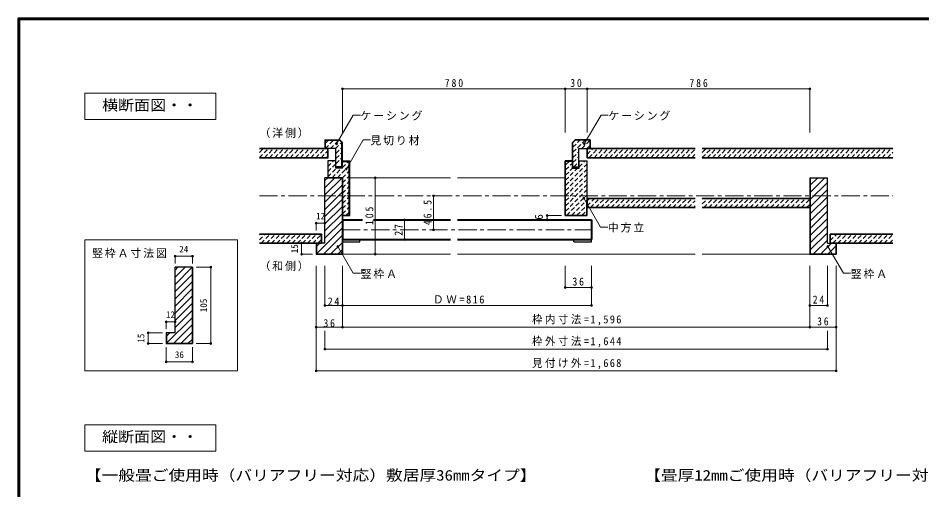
# Model space of a CAD drawing. Units: millimetres at full size, sheet at 1:5; some dimension numbers follow another scale. Extents: x -981 to 969, y -733 to 681.
# Drawn here: x -981 to 261, y 33 to 681 of the extents above; entities that cross this region are included whole.
import ezdxf
from ezdxf.enums import TextEntityAlignment as Align

# ---------------------------------------------------------------- set-up
doc = ezdxf.new("R2010")
doc.units = ezdxf.units.MM
doc.header["$LTSCALE"] = 5
doc.header["$PDMODE"] = 32
doc.header["$PDSIZE"] = 2.5
doc.linetypes.add('CHAIN1', pattern=[8, 5, -1, 1, -1])
doc.linetypes.add('DASHED1', pattern=[1.8, 1.2, -0.6])
for name, color, linetype, lineweight in [('0-1_通り芯', 4, 'CHAIN1', 9), ('0-3_仕上げ', 7, 'Continuous', 18), ('0-4_枠', 3, 'Continuous', 25), ('0-5_ケーシング', 3, 'Continuous', 25), ('0-6_扉', 6, 'Continuous', 40), ('0-A_文字', 7, 'Continuous', 18), ('0-B_寸法', 7, 'Continuous', 9), ('0-C_ハッチ', 4, 'DASHED1', 9), ('F-0_補助線', 6, 'Continuous', 40)]:
    doc.layers.add(name, color=color, linetype=linetype, lineweight=lineweight)
doc.styles.add('ＭＳ ゴシック', font='')
doc.styles.get('ＭＳ ゴシック').set_extended_font_data('MS Gothic')

msp = doc.modelspace()

# ---------------------------------------------------------------- linework, layer by layer
at = {"layer": '0-1_通り芯'}
msp.add_line((-649.697, 436.413), (220.65, 436.413), dxfattribs=at)
at = {"layer": '0-3_仕上げ', "color": 2, "lineweight": 35}
for p, q in [((-555.497, 501.413), (-649.697, 501.413)), ((-555.727, 501.413), (-555.727, 488.913)), ((-199.493, 501.413), (-199.493, 488.913)), ((-51.187, 501.413), (-199.493, 501.413)), ((220.65, 501.413), (-41.187, 501.413)), ((-555.497, 488.913), (-649.697, 488.913)), ((-51.187, 488.913), (-199.524, 488.913)), ((220.65, 488.913), (-41.187, 488.913)), ((-199.524, 432.913), (-199.524, 420.413)), ((-51.187, 432.913), (-199.524, 432.913)), ((106.65, 432.913), (-41.187, 432.913)), ((-51.187, 420.413), (-199.524, 420.413)), ((106.65, 420.413), (-41.187, 420.413)), ((-649.697, 383.913), (-564.42, 383.913)), ((-564.42, 383.913), (-564.42, 371.413)), ((134.536, 383.913), (134.536, 371.413)), ((220.65, 383.913), (134.536, 383.913)), ((-649.697, 371.413), (-564.42, 371.413)), ((220.65, 371.413), (134.536, 371.413))]:
    msp.add_line(p, q, dxfattribs=at)
at = {"layer": '0-4_枠'}
for p, q in [((-535.697, 484.413), (-525.697, 484.413)), ((-535.697, 474.413), (-535.697, 484.413)), ((-525.697, 409.413), (-525.697, 484.413)), ((-219.524, 484.413), (-229.524, 484.413)), ((-229.524, 409.413), (-229.524, 484.413)), ((-219.524, 474.413), (-219.524, 484.413)), ((-210.524, 484.413), (-199.524, 484.413)), ((-199.524, 409.413), (-199.524, 484.413)), ((-535.697, 483.913), (-526.197, 483.913)), ((-526.197, 409.913), (-526.197, 483.913)), ((-219.524, 483.913), (-229.024, 483.913)), ((-229.024, 409.913), (-229.024, 483.913)), ((-535.697, 461.413), (-559.697, 461.413)), ((-559.697, 371.413), (-559.697, 461.413)), ((-555.697, 461.413), (-535.697, 461.413)), ((-536.197, 461.413), (-536.197, 356.913)), ((-535.697, 461.413), (-535.697, 356.413)), ((106.65, 461.413), (106.65, 356.413)), ((106.65, 461.413), (130.65, 461.413)), ((107.15, 461.413), (107.15, 356.913)), ((130.65, 371.413), (130.65, 461.413)), ((-200.024, 409.413), (-200.024, 429.413)), ((-535.697, 409.913), (-526.197, 409.913)), ((-229.024, 409.913), (-199.524, 409.913)), ((-535.697, 409.413), (-525.697, 409.413)), ((-229.524, 409.413), (-199.524, 409.413)), ((-559.697, 371.413), (-571.697, 371.413)), ((-571.697, 371.413), (-571.697, 356.413)), ((-571.197, 371.413), (-571.197, 356.913)), ((130.65, 371.413), (142.65, 371.413)), ((142.15, 371.413), (142.15, 356.913)), ((142.65, 371.413), (142.65, 356.413)), ((-571.697, 356.413), (-535.697, 356.413)), ((-571.197, 356.913), (-536.197, 356.913)), ((106.65, 356.413), (142.65, 356.413)), ((107.15, 356.913), (142.15, 356.913)), ((-741.697, 338.485), (-765.697, 338.485)), ((-765.697, 248.486), (-765.697, 338.485)), ((-742.197, 338.485), (-742.197, 233.985)), ((-741.697, 338.485), (-741.697, 233.485)), ((-777.197, 248.486), (-777.197, 233.985)), ((-777.697, 233.485), (-741.697, 233.485)), ((-777.197, 233.985), (-742.197, 233.985))]:
    msp.add_line(p, q, dxfattribs=at)
at = {"layer": '0-4_枠', "color": 4, "lineweight": 9}
for p, q in [((-387.36, 461.413), (-525.697, 461.413)), ((-229.524, 461.413), (-377.36, 461.413)), ((-387.36, 356.413), (-535.697, 356.413)), ((-51.187, 356.413), (-377.36, 356.413)), ((-41.187, 356.413), (106.65, 356.413))]:
    msp.add_line(p, q, dxfattribs=at)
at = {"layer": '0-4_枠'}
for points in [[(-535.697, 474.413), (-544.697, 474.413), (-544.697, 484.413), (-555.697, 484.413), (-555.697, 461.413)], [(-219.524, 474.413), (-210.524, 474.413), (-210.524, 484.413)], [(-765.697, 248.486), (-777.697, 248.486), (-777.697, 233.485)]]:
    msp.add_lwpolyline(points, dxfattribs=at)
at = {"layer": '0-5_ケーシング'}
for p, q in [((-559.797, 513.413), (-559.797, 501.413)), ((-559.797, 513.413), (-539.332, 513.413)), ((-559.297, 512.913), (-559.297, 501.413)), ((-559.297, 512.913), (-539.539, 512.913)), ((-536.297, 509.67), (-539.539, 512.913)), ((-535.797, 509.877), (-539.332, 513.413)), ((-536.297, 476.413), (-536.297, 509.67)), ((-535.797, 476.413), (-535.797, 509.877)), ((-219.424, 509.877), (-215.888, 513.413)), ((-219.424, 476.413), (-219.424, 509.877)), ((-218.924, 509.67), (-215.681, 512.913)), ((-218.924, 476.413), (-218.924, 509.67)), ((-195.424, 513.413), (-215.888, 513.413)), ((-195.924, 512.913), (-215.681, 512.913)), ((-195.924, 512.913), (-195.924, 501.413)), ((-195.424, 513.413), (-195.424, 501.413)), ((-535.797, 476.413), (-544.597, 476.413)), ((-219.424, 476.413), (-210.624, 476.413))]:
    msp.add_line(p, q, dxfattribs=at)
for points in [[(-544.597, 476.413), (-544.597, 501.413), (-559.797, 501.413)], [(-210.624, 476.413), (-210.624, 501.413), (-195.424, 501.413)]]:
    msp.add_lwpolyline(points, dxfattribs=at)
at = {"layer": '0-6_扉'}
for p, q in [((-535.697, 403.413), (-535.697, 376.413)), ((-535.697, 403.413), (-507.926, 403.413)), ((-493.085, 403.413), (-387.36, 403.413)), ((-377.36, 403.413), (-193.524, 403.413)), ((-193.524, 403.413), (-193.524, 376.413)), ((-535.697, 376.413), (-387.36, 376.413)), ((-377.36, 376.413), (-193.524, 376.413))]:
    msp.add_line(p, q, dxfattribs=at)
at = {"layer": '0-6_扉', "color": 3, "lineweight": 25}
for p, q in [((-535.697, 373.413), (-535.697, 376.413)), ((-535.697, 373.413), (-511.697, 373.413)), ((-511.697, 373.413), (-511.697, 376.413)), ((-217.524, 373.413), (-217.524, 376.413)), ((-217.524, 373.413), (-193.524, 373.413)), ((-193.524, 373.413), (-193.524, 376.413))]:
    msp.add_line(p, q, dxfattribs=at)
at = {"layer": '0-A_文字'}
for p, q in [((-204.037, 433.401), (-181.057, 393.599)), ((-181.057, 393.599), (-171.057, 393.599)), ((-889.697, 375.985), (-889.697, 195.985)), ((131.336, 367.046), (152.664, 330.105)), ((152.664, 330.105), (162.664, 330.105))]:
    msp.add_line(p, q, dxfattribs=at)
at = {"layer": '0-A_文字', "color": 4, "lineweight": 9}
for p, q in [((-559.697, 225.985), (-559.697, 250.985)), ((130.65, 225.985), (130.65, 250.985)), ((-559.697, 225.985), (130.65, 225.985))]:
    msp.add_line(p, q, dxfattribs=at)
at = {"layer": '0-A_文字'}
for points in [[(-889.697, 577.413), (-889.697, 541.413), (-709.697, 541.413), (-709.697, 577.413)], [(-889.697, 121.913), (-889.697, 85.913), (-709.697, 85.913), (-709.697, 121.913)]]:
    msp.add_lwpolyline(points, close=True, dxfattribs=at)
for points in [[(-543.875, 507.747), (-520.895, 547.549), (-510.895, 547.549)], [(-203.286, 507.747), (-180.306, 547.549), (-170.306, 547.549)], [(-530.312, 473.533), (-507.332, 513.335), (-497.332, 513.335)], [(-889.697, 195.985), (-679.697, 195.985), (-679.697, 375.985), (-889.697, 375.985)], [(-542.09, 367.046), (-520.763, 330.105), (-510.763, 330.105)]]:
    msp.add_lwpolyline(points, dxfattribs=at)
for p in [(-543.875, 507.747), (-203.286, 507.747), (-530.312, 473.533), (-204.037, 433.401), (-542.09, 367.046), (131.336, 367.046), (-559.697, 225.985), (130.65, 225.985)]:
    msp.add_point(p, dxfattribs=at)
at = {"layer": '0-B_寸法', "color": 4}
for p, q in [((-535.697, 583.413), (-229.524, 583.413)), ((-535.697, 583.413), (-535.697, 523.413)), ((-229.524, 583.413), (-229.524, 523.413)), ((-229.524, 583.413), (-199.524, 583.413)), ((-199.524, 583.413), (-199.524, 523.413)), ((-199.524, 583.413), (106.65, 583.413)), ((106.65, 583.413), (106.65, 523.413)), ((-490.585, 461.413), (-513.26, 461.413)), ((-490.585, 461.413), (-490.585, 356.413)), ((-410.585, 389.913), (-410.585, 436.413)), ((-571.697, 398.913), (-559.697, 398.913)), ((-571.697, 398.913), (-571.697, 388.913)), ((-559.697, 398.913), (-559.697, 388.913)), ((-450.585, 403.413), (-450.585, 376.413)), ((-254.524, 403.413), (-254.524, 409.413)), ((-254.524, 409.413), (-234.524, 409.413)), ((-254.524, 403.413), (-234.524, 403.413)), ((-591.697, 356.413), (-591.697, 371.413)), ((-591.697, 371.413), (-576.697, 371.413)), ((-765.697, 353.485), (-741.697, 353.485)), ((-765.697, 353.485), (-765.697, 343.485)), ((-741.697, 353.485), (-741.697, 343.485)), ((-591.697, 356.413), (-576.697, 356.413)), ((-490.585, 356.413), (-535.697, 356.413)), ((-716.697, 338.485), (-736.697, 338.485)), ((-716.697, 338.485), (-716.697, 233.485)), ((-571.697, 340.58), (-571.697, 195.985)), ((-559.697, 340.58), (-559.697, 285.985)), ((-535.697, 340.58), (-535.697, 255.985)), ((-229.524, 310.58), (-229.524, 340.58)), ((-193.524, 340.58), (-193.524, 285.985)), ((106.65, 340.58), (106.65, 255.985)), ((130.65, 340.58), (130.65, 285.985)), ((142.65, 340.58), (142.65, 195.985)), ((-229.524, 310.58), (-193.524, 310.58)), ((-559.697, 285.985), (-193.524, 285.985)), ((130.65, 285.985), (106.65, 285.985)), ((-777.697, 263.486), (-765.697, 263.486)), ((-777.697, 263.486), (-777.697, 253.486)), ((-765.697, 263.486), (-765.697, 253.486)), ((-802.697, 248.486), (-802.697, 233.485)), ((-802.697, 248.486), (-782.697, 248.486)), ((-571.697, 255.985), (142.65, 255.985)), ((-802.697, 233.485), (-782.697, 233.485)), ((-777.697, 208.485), (-777.697, 228.485)), ((-741.697, 208.485), (-741.697, 228.485)), ((-716.697, 233.485), (-736.697, 233.485)), ((-777.697, 208.485), (-741.697, 208.485)), ((-571.697, 195.985), (142.65, 195.985))]:
    msp.add_line(p, q, dxfattribs=at)
at = {"layer": '0-B_寸法', "color": 4, "linetype": 'CHAIN1'}
msp.add_line((-536.197, 389.913), (-193.524, 389.913), dxfattribs=at)
at = {"layer": '0-B_寸法'}
for p in [(-535.697, 583.413), (-229.524, 583.413), (-199.524, 583.413), (106.65, 583.413), (-490.585, 461.413), (-410.585, 436.413), (-254.524, 409.413), (-571.697, 398.913), (-559.697, 398.913), (-450.585, 403.413), (-254.524, 403.413), (-410.585, 389.913), (-591.697, 371.413), (-450.585, 376.413), (-765.697, 353.485), (-741.697, 353.485), (-591.697, 356.413), (-490.585, 356.413), (-716.697, 338.485), (-229.524, 310.58), (-193.524, 310.58), (-559.697, 285.985), (-535.697, 285.985), (-193.524, 285.985), (106.65, 285.985), (130.65, 285.985), (-777.697, 263.486), (-765.697, 263.486), (-802.697, 248.486), (-571.697, 255.985), (-535.697, 255.985), (106.65, 255.985), (142.65, 255.985), (-802.697, 233.485), (-716.697, 233.485), (-777.697, 208.485), (-741.697, 208.485), (-571.697, 195.985), (142.65, 195.985)]:
    msp.add_point(p, dxfattribs=at)
at = {"layer": '0-C_ハッチ'}
for p, q in [((-559.297, 508.434), (-554.818, 512.913)), ((-559.247, 501.413), (-547.747, 512.913)), ((-552.176, 501.413), (-540.676, 512.913)), ((-545.105, 501.413), (-536.572, 509.946)), ((-218.924, 496.325), (-202.336, 512.913)), ((-218.924, 503.396), (-209.407, 512.913)), ((-206.765, 501.413), (-195.924, 512.254)), ((-649.697, 489.161), (-637.445, 501.413)), ((-649.697, 496.232), (-644.517, 501.413)), ((-642.874, 488.913), (-630.374, 501.413)), ((-635.803, 488.913), (-623.303, 501.413)), ((-628.732, 488.913), (-616.232, 501.413)), ((-621.661, 488.913), (-609.161, 501.413)), ((-614.59, 488.913), (-602.09, 501.413)), ((-607.519, 488.913), (-595.019, 501.413)), ((-600.448, 488.913), (-587.948, 501.413)), ((-593.377, 488.913), (-580.877, 501.413)), ((-586.306, 488.913), (-573.806, 501.413)), ((-579.235, 488.913), (-566.735, 501.413)), ((-572.164, 488.913), (-559.664, 501.413)), ((-565.093, 488.913), (-555.727, 498.278)), ((-544.597, 494.85), (-536.297, 503.15)), ((-218.924, 489.254), (-210.624, 497.554)), ((-199.694, 501.413), (-195.924, 505.183)), ((-199.493, 493.471), (-191.552, 501.413)), ((-199.493, 500.542), (-198.623, 501.413)), ((-196.981, 488.913), (-184.481, 501.413)), ((-189.91, 488.913), (-177.41, 501.413)), ((-182.839, 488.913), (-170.339, 501.413)), ((-175.768, 488.913), (-163.268, 501.413)), ((-168.697, 488.913), (-156.197, 501.413)), ((-161.625, 488.913), (-149.125, 501.413)), ((-154.554, 488.913), (-142.054, 501.413)), ((-147.483, 488.913), (-134.983, 501.413)), ((-140.412, 488.913), (-127.912, 501.413)), ((-133.341, 488.913), (-120.841, 501.413)), ((-126.27, 488.913), (-113.77, 501.413)), ((-119.199, 488.913), (-106.699, 501.413)), ((-112.128, 488.913), (-99.628, 501.413)), ((-105.057, 488.913), (-92.557, 501.413)), ((-97.986, 488.913), (-85.486, 501.413)), ((-90.915, 488.913), (-78.415, 501.413)), ((-83.844, 488.913), (-71.344, 501.413)), ((-76.773, 488.913), (-64.273, 501.413)), ((-69.702, 488.913), (-57.202, 501.413)), ((-62.63, 488.913), (-51.187, 500.356)), ((-41.187, 489.143), (-28.917, 501.413)), ((-41.187, 496.214), (-35.988, 501.413)), ((-34.346, 488.913), (-21.846, 501.413)), ((-27.275, 488.913), (-14.775, 501.413)), ((-20.204, 488.913), (-7.704, 501.413)), ((-13.133, 488.913), (-0.633, 501.413)), ((-6.062, 488.913), (6.438, 501.413)), ((1.009, 488.913), (13.509, 501.413)), ((8.08, 488.913), (20.58, 501.413)), ((15.151, 488.913), (27.651, 501.413)), ((22.222, 488.913), (34.722, 501.413)), ((29.293, 488.913), (41.793, 501.413)), ((36.364, 488.913), (48.864, 501.413)), ((43.436, 488.913), (55.935, 501.413)), ((50.507, 488.913), (63.007, 501.413)), ((57.578, 488.913), (70.078, 501.413)), ((64.649, 488.913), (77.149, 501.413)), ((71.72, 488.913), (84.22, 501.413)), ((78.791, 488.913), (91.291, 501.413)), ((85.862, 488.913), (98.362, 501.413)), ((92.933, 488.913), (105.433, 501.413)), ((100.004, 488.913), (112.504, 501.413)), ((107.075, 488.913), (119.575, 501.413)), ((114.146, 488.913), (126.646, 501.413)), ((121.217, 488.913), (133.717, 501.413)), ((128.288, 488.913), (140.788, 501.413)), ((135.359, 488.913), (147.859, 501.413)), ((142.43, 488.913), (154.93, 501.413)), ((149.502, 488.913), (162.002, 501.413)), ((156.573, 488.913), (169.073, 501.413)), ((163.644, 488.913), (176.144, 501.413)), ((170.715, 488.913), (183.215, 501.413)), ((177.786, 488.913), (190.286, 501.413)), ((184.857, 488.913), (197.357, 501.413)), ((191.928, 488.913), (204.428, 501.413)), ((198.999, 488.913), (211.499, 501.413)), ((206.07, 488.913), (218.57, 501.413)), ((-558.022, 488.913), (-555.727, 491.207)), ((-555.697, 476.679), (-547.963, 484.413)), ((-555.697, 483.75), (-555.034, 484.413)), ((-544.597, 487.779), (-536.297, 496.079)), ((-544.597, 480.708), (-536.297, 489.008)), ((-218.924, 482.183), (-210.624, 490.483)), ((-210.524, 476.441), (-202.552, 484.413)), ((-210.524, 483.512), (-209.623, 484.413)), ((-55.559, 488.913), (-51.187, 493.285)), ((213.141, 488.913), (220.65, 496.421)), ((220.212, 488.913), (220.65, 489.35)), ((-555.697, 469.608), (-544.697, 480.608)), ((-555.697, 462.537), (-543.821, 474.413)), ((-549.75, 461.413), (-536.75, 474.413)), ((-542.679, 461.413), (-526.197, 477.895)), ((-535.697, 475.466), (-527.25, 483.913)), ((-535.697, 482.537), (-534.321, 483.913)), ((-229.024, 479.154), (-224.265, 483.913)), ((-229.024, 472.083), (-219.524, 481.583)), ((-229.024, 450.87), (-199.524, 480.37)), ((-229.024, 465.012), (-219.524, 474.512)), ((-229.024, 457.941), (-212.552, 474.413)), ((-229.024, 443.799), (-199.524, 473.299)), ((-217.623, 476.413), (-210.624, 483.412)), ((-535.697, 461.324), (-526.197, 470.824)), ((-535.697, 454.253), (-526.197, 463.753)), ((-229.024, 436.728), (-199.524, 466.228)), ((-535.697, 447.182), (-526.197, 456.682)), ((-535.697, 440.111), (-526.197, 449.611)), ((-229.024, 429.657), (-199.524, 459.157)), ((-229.024, 422.586), (-199.524, 452.086)), ((-535.697, 433.04), (-526.197, 442.54)), ((-535.697, 425.968), (-526.197, 435.468)), ((-229.024, 415.515), (-199.524, 445.015)), ((-227.554, 409.913), (-199.524, 437.944)), ((-535.697, 418.897), (-526.197, 428.397)), ((-220.483, 409.913), (-199.524, 430.873)), ((-213.412, 409.913), (-199.524, 423.801)), ((-199.524, 422.73), (-189.341, 432.913)), ((-199.524, 429.801), (-196.412, 432.913)), ((-194.77, 420.413), (-182.27, 432.913)), ((-187.699, 420.413), (-175.199, 432.913)), ((-180.628, 420.413), (-168.128, 432.913)), ((-173.557, 420.413), (-161.057, 432.913)), ((-166.486, 420.413), (-153.986, 432.913)), ((-159.415, 420.413), (-146.915, 432.913)), ((-152.344, 420.413), (-139.844, 432.913)), ((-145.273, 420.413), (-132.773, 432.913)), ((-138.202, 420.413), (-125.702, 432.913)), ((-131.13, 420.413), (-118.63, 432.913)), ((-124.059, 420.413), (-111.559, 432.913)), ((-116.988, 420.413), (-104.488, 432.913)), ((-109.917, 420.413), (-97.417, 432.913)), ((-102.846, 420.413), (-90.346, 432.913)), ((-95.775, 420.413), (-83.275, 432.913)), ((-88.704, 420.413), (-76.204, 432.913)), ((-81.633, 420.413), (-69.133, 432.913)), ((-74.562, 420.413), (-62.062, 432.913)), ((-67.491, 420.413), (-54.991, 432.913)), ((-60.42, 420.413), (-51.187, 429.646)), ((-53.349, 420.413), (-51.187, 422.575)), ((-41.187, 425.504), (-33.778, 432.913)), ((-41.187, 432.575), (-40.849, 432.913)), ((-39.207, 420.413), (-26.707, 432.913)), ((-32.136, 420.413), (-19.636, 432.913)), ((-25.064, 420.413), (-12.564, 432.913)), ((-17.993, 420.413), (-5.493, 432.913)), ((-10.922, 420.413), (1.578, 432.913)), ((-3.851, 420.413), (8.649, 432.913)), ((3.22, 420.413), (15.72, 432.913)), ((10.291, 420.413), (22.791, 432.913)), ((17.362, 420.413), (29.862, 432.913)), ((24.433, 420.413), (36.933, 432.913)), ((31.504, 420.413), (44.004, 432.913)), ((38.575, 420.413), (51.075, 432.913)), ((45.646, 420.413), (58.146, 432.913)), ((52.717, 420.413), (65.217, 432.913)), ((59.788, 420.413), (72.288, 432.913)), ((66.859, 420.413), (79.359, 432.913)), ((73.931, 420.413), (86.431, 432.913)), ((81.002, 420.413), (93.502, 432.913)), ((88.073, 420.413), (100.573, 432.913)), ((95.144, 420.413), (106.65, 431.919)), ((102.215, 420.413), (106.65, 424.848)), ((-535.697, 411.826), (-526.197, 421.326)), ((-530.539, 409.913), (-526.197, 414.255)), ((-206.341, 409.913), (-199.524, 416.73)), ((-649.697, 376.024), (-641.808, 383.913)), ((-649.697, 383.095), (-648.879, 383.913)), ((-647.237, 371.413), (-634.737, 383.913)), ((-640.166, 371.413), (-627.666, 383.913)), ((-633.095, 371.413), (-620.595, 383.913)), ((-626.024, 371.413), (-613.524, 383.913)), ((-618.953, 371.413), (-606.453, 383.913)), ((-611.882, 371.413), (-599.382, 383.913)), ((-604.811, 371.413), (-592.311, 383.913)), ((-597.74, 371.413), (-585.24, 383.913)), ((-590.669, 371.413), (-578.169, 383.913)), ((-583.598, 371.413), (-571.098, 383.913)), ((-576.527, 371.413), (-564.42, 383.519)), ((-569.456, 371.413), (-564.42, 376.448)), ((134.536, 374.952), (143.496, 383.913)), ((134.536, 382.023), (136.425, 383.913)), ((138.068, 371.413), (150.568, 383.913)), ((145.139, 371.413), (157.639, 383.913)), ((152.21, 371.413), (164.71, 383.913)), ((159.281, 371.413), (171.781, 383.913)), ((166.352, 371.413), (178.852, 383.913)), ((173.423, 371.413), (185.923, 383.913)), ((180.494, 371.413), (192.994, 383.913)), ((187.565, 371.413), (200.065, 383.913)), ((194.636, 371.413), (207.136, 383.913)), ((201.707, 371.413), (214.207, 383.913)), ((208.778, 371.413), (220.65, 383.284)), ((215.849, 371.413), (220.65, 376.213))]:
    msp.add_line(p, q, dxfattribs=at)
at = {"layer": '0-C_ハッチ', "linetype": 'Continuous'}
for p, q in [((-559.697, 447.64), (-545.924, 461.413)), ((-559.697, 457.539), (-555.823, 461.413)), ((-559.697, 437.74), (-536.197, 461.24)), ((107.15, 441.32), (127.242, 461.413)), ((107.15, 451.22), (117.343, 461.413)), ((-559.697, 427.841), (-536.197, 451.341)), ((107.15, 431.421), (130.65, 454.921)), ((-559.697, 417.941), (-536.197, 441.441)), ((107.15, 421.521), (130.65, 445.021)), ((107.15, 411.622), (130.65, 435.122)), ((-559.697, 408.042), (-536.197, 431.542)), ((107.15, 401.722), (130.65, 425.222)), ((-559.697, 398.142), (-536.197, 421.642)), ((-559.697, 388.243), (-536.197, 411.743)), ((107.15, 391.823), (130.65, 415.323)), ((-559.697, 378.343), (-536.197, 401.843)), ((107.15, 381.923), (130.65, 405.423)), ((-571.197, 356.944), (-536.197, 391.944)), ((107.15, 372.024), (130.65, 395.524)), ((107.15, 362.124), (130.65, 385.624)), ((-561.328, 356.913), (-536.197, 382.044)), ((111.837, 356.913), (130.65, 375.725)), ((-571.197, 366.843), (-566.627, 371.413)), ((-551.429, 356.913), (-536.197, 372.145)), ((-541.529, 356.913), (-536.197, 362.245)), ((121.737, 356.913), (136.237, 371.413)), ((131.636, 356.913), (142.15, 367.426)), ((141.536, 356.913), (142.15, 357.526)), ((-765.697, 324.712), (-751.924, 338.485)), ((-765.697, 334.612), (-761.823, 338.485)), ((-765.697, 314.813), (-742.197, 338.313)), ((-765.697, 304.913), (-742.197, 328.413)), ((-765.697, 295.014), (-742.197, 318.514)), ((-765.697, 285.114), (-742.197, 308.614)), ((-765.697, 275.215), (-742.197, 298.715)), ((-765.697, 265.315), (-742.197, 288.815)), ((-765.697, 255.416), (-742.197, 278.916)), ((-777.197, 234.016), (-742.197, 269.016)), ((-777.197, 243.916), (-772.627, 248.486)), ((-767.328, 233.985), (-742.197, 259.117)), ((-757.429, 233.985), (-742.197, 249.217)), ((-747.529, 233.985), (-742.197, 239.318))]:
    msp.add_line(p, q, dxfattribs=at)
at = {"layer": 'F-0_補助線'}
for p, q in [((-981.364, 680.724), (-981.364, -715.943)), ((-981.363, 679.891), (968.636, 679.891)), ((-981.363, 679.058), (968.636, 679.058)), ((-980.53, 680.724), (-980.53, -715.943)), ((-979.697, 680.724), (-979.697, -715.943))]:
    msp.add_line(p, q, dxfattribs=at)
msp.add_lwpolyline([(-981.363, 680.724), (968.636, 680.724), (968.636, -715.943)], dxfattribs=at)

# ---------------------------------------------------------------- texts
at = {"layer": '0-A_文字', "style": 'ＭＳ ゴシック'}
for s, width, p in [('横断面図・・', 1.1, (-865.947, 549.413)), ('縦断面図・・', 1.1, (-865.947, 93.913)), ('【一般畳ご使用時（バリアフリー対応）敷居厚36mmタイプ】', 1.15, (-889.697, 40.913)), ('【畳厚12mmご使用時（バリアフリー対応）敷居厚15mmタイプ】', 1.15, (-121.113, 40.913))]:
    msp.add_text(s, height=14.66, dxfattribs=dict(at, width=width)).set_placement(p, align=Align.BOTTOM_LEFT)
at = {"layer": '0-A_文字', "char_height": 11, "attachment_point": 7, "style": 'ＭＳ ゴシック'}
for s, insert in [('\\T1.17;ケーシング', (-510.895, 540.049)), ('\\T1.17;ケーシング', (-170.306, 540.049)), ('\\T1.17;（洋側）', (-649.697, 515.913)), ('\\T1.17;見切り材', (-497.332, 505.835)), ('\\T1.17;中方立', (-171.057, 386.099)), ('\\T1.17;竪枠Ａ寸法図', (-879.697, 350.985)), ('\\T1.17;（和側）', (-649.697, 333.08)), ('\\T1.17;竪枠Ａ', (-510.763, 322.605)), ('\\T1.17;竪枠Ａ', (162.664, 322.605)), ('\\T1.25;\\W0.95;枠外寸法=1,644', (-275.149, 228.485))]:
    msp.add_mtext(s, dxfattribs=dict(at, insert=insert))
at = {"layer": '0-B_寸法', "style": 'ＭＳ ゴシック'}
for s, p in [('12', (-571.947, 401.413)), ('24', (-759.947, 355.985)), ('12', (-778.197, 265.986)), ('36', (-765.947, 210.985))]:
    msp.add_text(s, height=9.164, dxfattribs=at).set_placement(p, align=Align.BOTTOM_LEFT)
for s, height, p in [('6', 11, (-257.024, 403.788)), ('15', 9.164, (-594.197, 357.663)), ('105', 9.164, (-719.197, 276.61)), ('15', 9.164, (-805.197, 234.735))]:
    msp.add_text(s, height=height, rotation=90, dxfattribs=at).set_placement(p, align=Align.BOTTOM_LEFT)
at = {"layer": '0-B_寸法', "char_height": 11, "attachment_point": 7, "style": 'ＭＳ ゴシック'}
for s, insert in [('\\T1.38;\\W0.9;780', (-395.11, 585.913)), ('\\T1.36;\\W0.9;30', (-222.649, 585.913)), ('\\T1.38;\\W0.9;786', (-58.937, 585.913)), ('\\T1.36;\\W0.9;36', (-219.649, 313.08)), ('\\T1.27;\\W0.95;ＤＷ=816', (-410.985, 288.485)), ('\\T1.36;\\W0.9;24', (110.525, 288.485)), ('\\T1.36;\\W0.9;24', (-555.822, 285.985)), ('\\T1.25;\\W0.95;枠内寸法=1,596', (-275.149, 258.485)), ('\\T1.36;\\W0.9;36', (-561.822, 255.985)), ('\\T1.36;\\W0.9;36', (116.525, 258.485)), ('\\T1.25;\\W0.95;見付け外=1,668', (-275.149, 198.485))]:
    msp.add_mtext(s, dxfattribs=dict(at, insert=insert))
at = {"layer": '0-B_寸法', "char_height": 11, "attachment_point": 7, "rotation": 90, "style": 'ＭＳ ゴシック'}
for s, insert in [('\\T1.38;\\W0.9;46.5', (-413.085, 396.288)), ('\\T1.38;\\W0.9;105', (-493.085, 396.413)), ('\\T1.36;\\W0.9;27', (-453.085, 381.788))]:
    msp.add_mtext(s, dxfattribs=dict(at, insert=insert))

doc.saveas('drawing.dxf')
